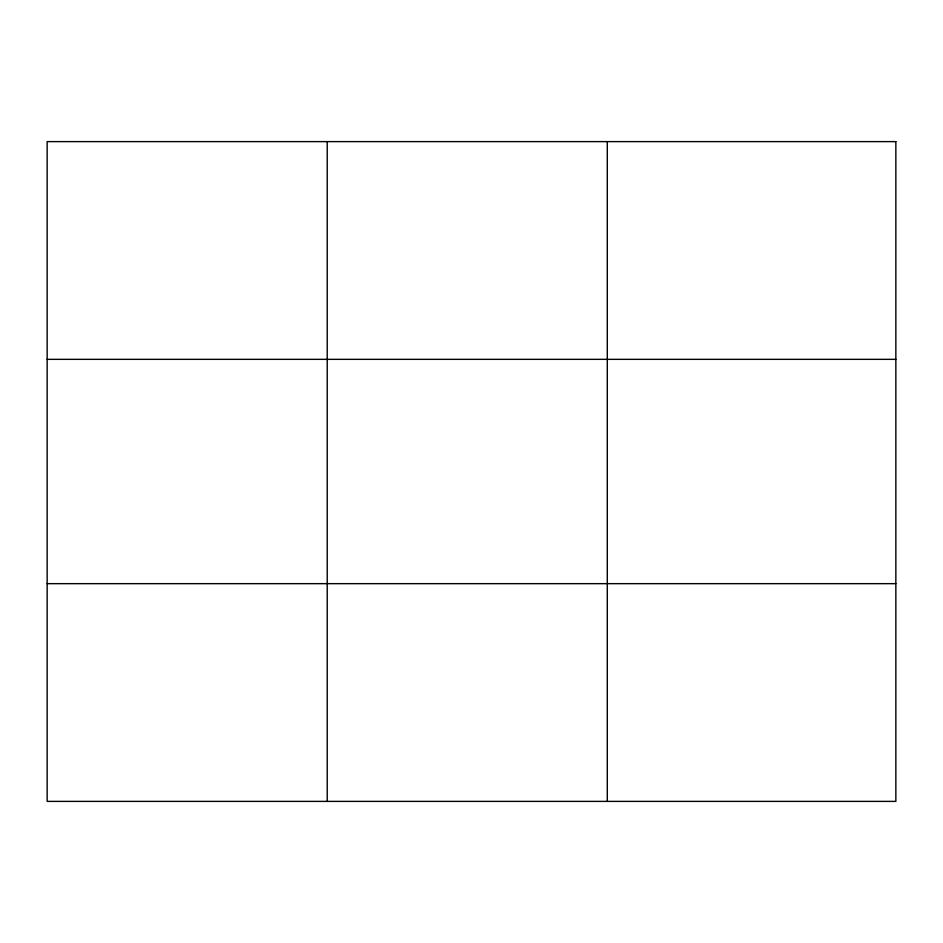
<?xml version="1.0" encoding="UTF-8"?>
<svg xmlns="http://www.w3.org/2000/svg" width="943" height="943" viewBox="0 0 943 943"><rect width="100%" height="100%" fill="white"/><g stroke="black" fill="none" stroke-linecap="round" stroke-linejoin="round"><path stroke-width="1.41" d="M327.221 801.385L327.221 141.615M607.292 801.385L607.292 141.615M47.15 359.342L895.85 359.342M47.15 583.658L895.85 583.658M895.85 141.615L895.85 801.385L47.15 801.385L47.15 141.615L895.85 141.615"/></g></svg>
